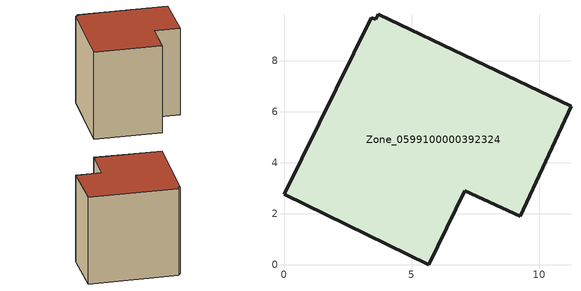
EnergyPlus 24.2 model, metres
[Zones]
Zone_0599100000392324
 floor ground (C_G): 7.08,2.9 5.67,0 0,2.76 3.42,9.69 3.58,9.62 3.68,9.82 11.24,6.21 9.26,1.9 z0
 wall outside (C_F): 3.42,9.69 0,2.76 5.67,0 7.08,2.9 9.26,1.9 11.24,6.21 3.68,9.82 3.58,9.62 3.42,9.69 z0:8.65
 roof outside (C_R): 3.68,9.82 3.58,9.62 3.42,9.69 0,2.76 5.67,0 7.08,2.9 9.26,1.9 11.24,6.21 z8.65
[BUILDING]
Pand.0599100000392324: North Axis=0; Terrain=City; Loads Convergence Tolerance Value=0.04; Temperature Convergence Tolerance Value=0.4; Solar Distribution=FullExterior; Maximum Number of Warmup Days=25; Minimum Number of Warmup Days=1
[Site:Location]
Rotterdam.The.Hague.AP_ZH_NLD Design_Conditions: Latitude=51.96; Longitude=4.45; Time Zone=1; Elevation=-4.5
[SITE:GROUNDTEMPERATURE:BUILDINGSURFACE]
18, 18, 18, 18, 18, 18, 18, 18, 18, 18, 18, 18
[MATERIAL] Thermal Absorptance=0.9; Solar Absorptance=0.7; Visible Absorptance=0.7
Name | Roughness | Thickness | Conductivity | Density | Specific Heat
G.D.1965 | MediumSmooth | 0.15 | 1 | 540 | 1210
F.D.1965 | Rough | 0.3 | 0.857143 | 1920 | 840
R.D.1965 | MediumRough | 0.2 | 0.08 | 1500 | 1000
[CONSTRUCTION]
C_G: G.D.1965
C_F: F.D.1965
C_R: R.D.1965
[ZONE]
Zone_0599100000392324: Type=1; Multiplier=1; Ceiling Height=Autocalculate; Volume=Autocalculate; Floor Area=autocalculate; Part of Total Floor Area=Yes
[ZONEINFILTRATION:DESIGNFLOWRATE]
Infil_Zone_0599100000392324: Zone or ZoneList or Space or SpaceList=Zone_0599100000392324; Schedule=AlwaysOn; Design Flow Rate Calculation Method=Flow/Area; Flow Rate per Floor Area=0.0042; Constant Term Coefficient=1; Temperature Term Coefficient=0; Velocity Term Coefficient=0; Velocity Squared Term Coefficient=0
[HVACTEMPLATE:ZONE:IDEALLOADSAIRSYSTEM]
Zone_0599100000392324: Maximum Heating Supply Air Temperature=50; Minimum Cooling Supply Air Temperature=13; Maximum Heating Supply Air Humidity Ratio=0.0156; Minimum Cooling Supply Air Humidity Ratio=0.0077; Heating Limit=NoLimit; Cooling Limit=NoLimit; Dehumidification Control Type=ConstantSensibleHeatRatio; Cooling Sensible Heat Ratio=0.7; Dehumidification Setpoint=60; Humidification Control Type=None; Humidification Setpoint=30; Outdoor Air Method=None; Outdoor Air Flow Rate per Person=0.00944; Outdoor Air Flow Rate per Zone Floor Area=0; Outdoor Air Flow Rate per Zone=0; Demand Controlled Ventilation Type=None; Outdoor Air Economizer Type=NoEconomizer; Heat Recovery Type=None; Sensible Heat Recovery Effectiveness=0.7; Latent Heat Recovery Effectiveness=0.65
[ZONECONTROL:THERMOSTAT]
ThermostatControl_Zone_0599100000392324: Zone or ZoneList=Zone_0599100000392324; Control Type Schedule=DualSetpointControlType; Control 1=Thermostat_Zone_0599100000392324; Temperature Difference Between Cutout And Setpoint=0
[THERMOSTATSETPOINT:DUALSETPOINT]
Thermostat_Zone_0599100000392324: Heating Setpoint Temperature Schedule=HeatingSetpoint_Zone_0599100000392324; Cooling Setpoint Temperature Schedule=CoolingSetpoint_Zone_0599100000392324
[SCHEDULE:COMPACT]
HeatingSetpoint_Zone_0599100000392324: Through: 12/31, For: AllDays, Until: 24:00, 21
CoolingSetpoint_Zone_0599100000392324: Through: 12/31, For: AllDays, Until: 24:00, 24
DualSetpointControlType: Through: 12/31, For: AllDays, Until: 24:00, 4
AlwaysOn: Through: 12/31, For: AllDays, Until: 24:00, 1
